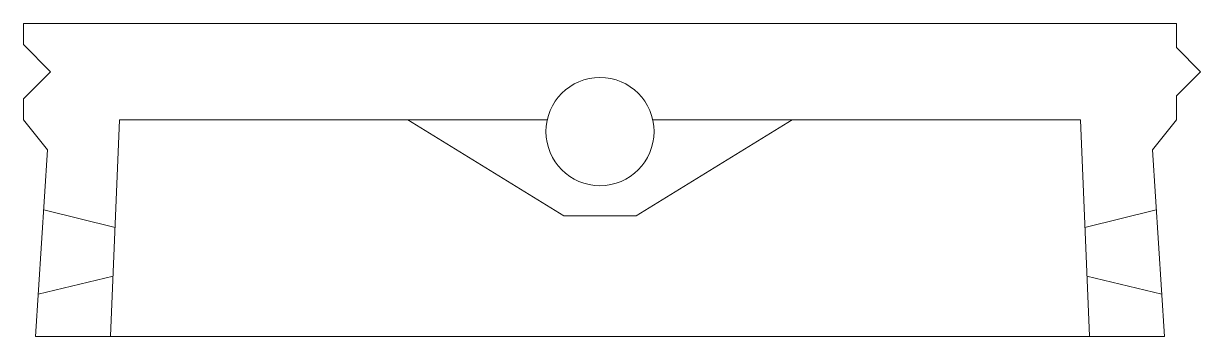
# Model space of a CAD drawing. Header units: inches. Extents: x 0 to 49, y 0 to 13.
import ezdxf

# ---------------------------------------------------------------- set-up
doc = ezdxf.new("R2010")
doc.units = ezdxf.units.IN
doc.header["$MEASUREMENT"] = 0
doc.layers.add('SEPTICAD', color=7, linetype='Continuous')

msp = doc.modelspace()

# ---------------------------------------------------------------- linework, layer by layer
at = {"layer": 'SEPTICAD', "linetype": 'Continuous', "lineweight": 15}
for p, q in [((0, 13.009), (48, 13.009)), ((0, 12.134), (0, 13.009)), ((0, 12.134), (0, 13.009)), ((7, 13.009), (17.5, 13.009)), ((12.125, 13.009), (12.375, 13.009)), ((48, 12.009), (48, 13.009)), ((1.125, 11.009), (0, 12.134)), ((49, 11.009), (48, 12.009)), ((0, 9.884), (1.125, 11.009)), ((48, 10.009), (49, 11.009)), ((0, 9.009), (0, 9.884)), ((0, 9.009), (0, 9.884)), ((48, 9.009), (48, 10.009)), ((1, 7.759), (0, 9.009)), ((3.625, 0.009), (4, 9.009)), ((21.804, 9.009), (4, 9.009)), ((13.5, 9.009), (16, 9.009)), ((16, 9.009), (22.5, 5.009)), ((32, 9.009), (25.5, 5.009)), ((44, 9.009), (26.196, 9.009)), ((34.5, 9.009), (32, 9.009)), ((44.375, 0.009), (44, 9.009)), ((47, 7.759), (48, 9.009)), ((0.499, 0), (1, 7.759)), ((47.501, 0), (47, 7.759)), ((0.839, 5.259), (3.813, 4.525)), ((22.5, 5.009), (25.5, 5.009)), ((47.161, 5.259), (44.187, 4.525)), ((0.613, 1.759), (3.729, 2.501)), ((47.387, 1.759), (44.271, 2.501)), ((0.499, 0), (47.501, 0))]:
    msp.add_line(p, q, dxfattribs=at)
msp.add_circle((24, 8.519), 2.25, dxfattribs=at)

doc.saveas('drawing.dxf')
